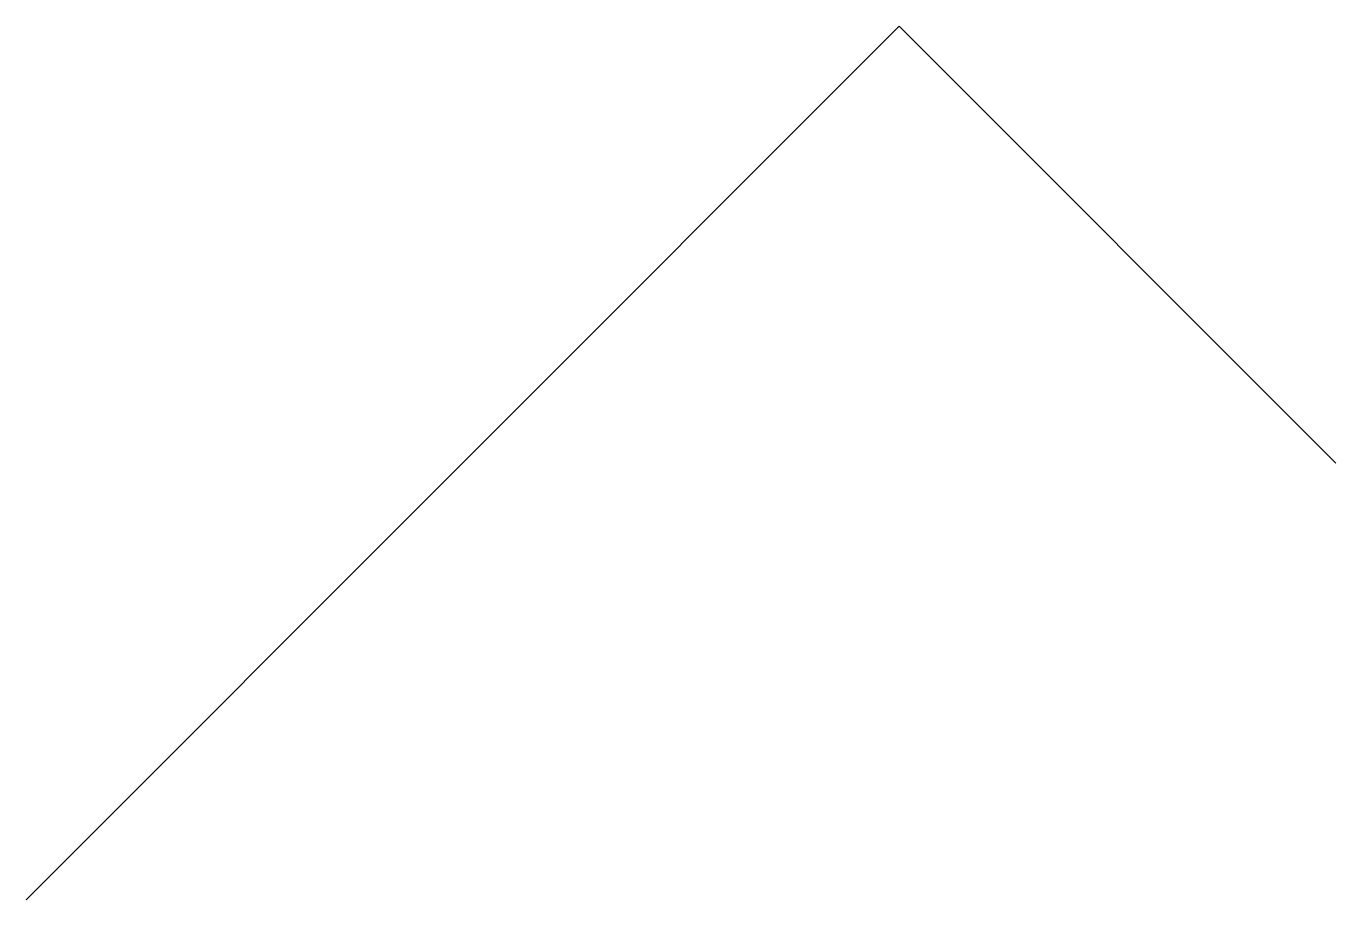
# Model space of a CAD drawing. Extents: x 0 to 750, y 0 to 500.
import ezdxf

# ---------------------------------------------------------------- set-up
doc = ezdxf.new("R2010")
doc.units = 0
doc.layers.get('0').update_dxf_attribs({"linetype": 'CONTINUOUS'})

msp = doc.modelspace()

# ---------------------------------------------------------------- linework, layer by layer
msp.add_polyline3d([(0, 0, 0), (500, 500, 300), (750, 250, 700)])

doc.saveas('drawing.dxf')
